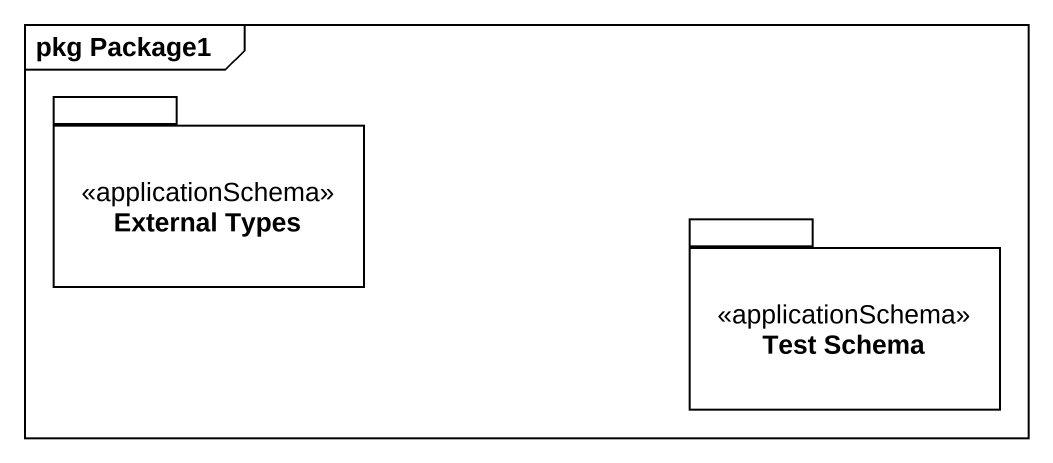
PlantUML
@startuml
mainframe pkg Package1
package "External Types" as External_Types <<applicationSchema>> {
}
package "Test Schema" as Test_Schema <<applicationSchema>> {
}
@enduml
